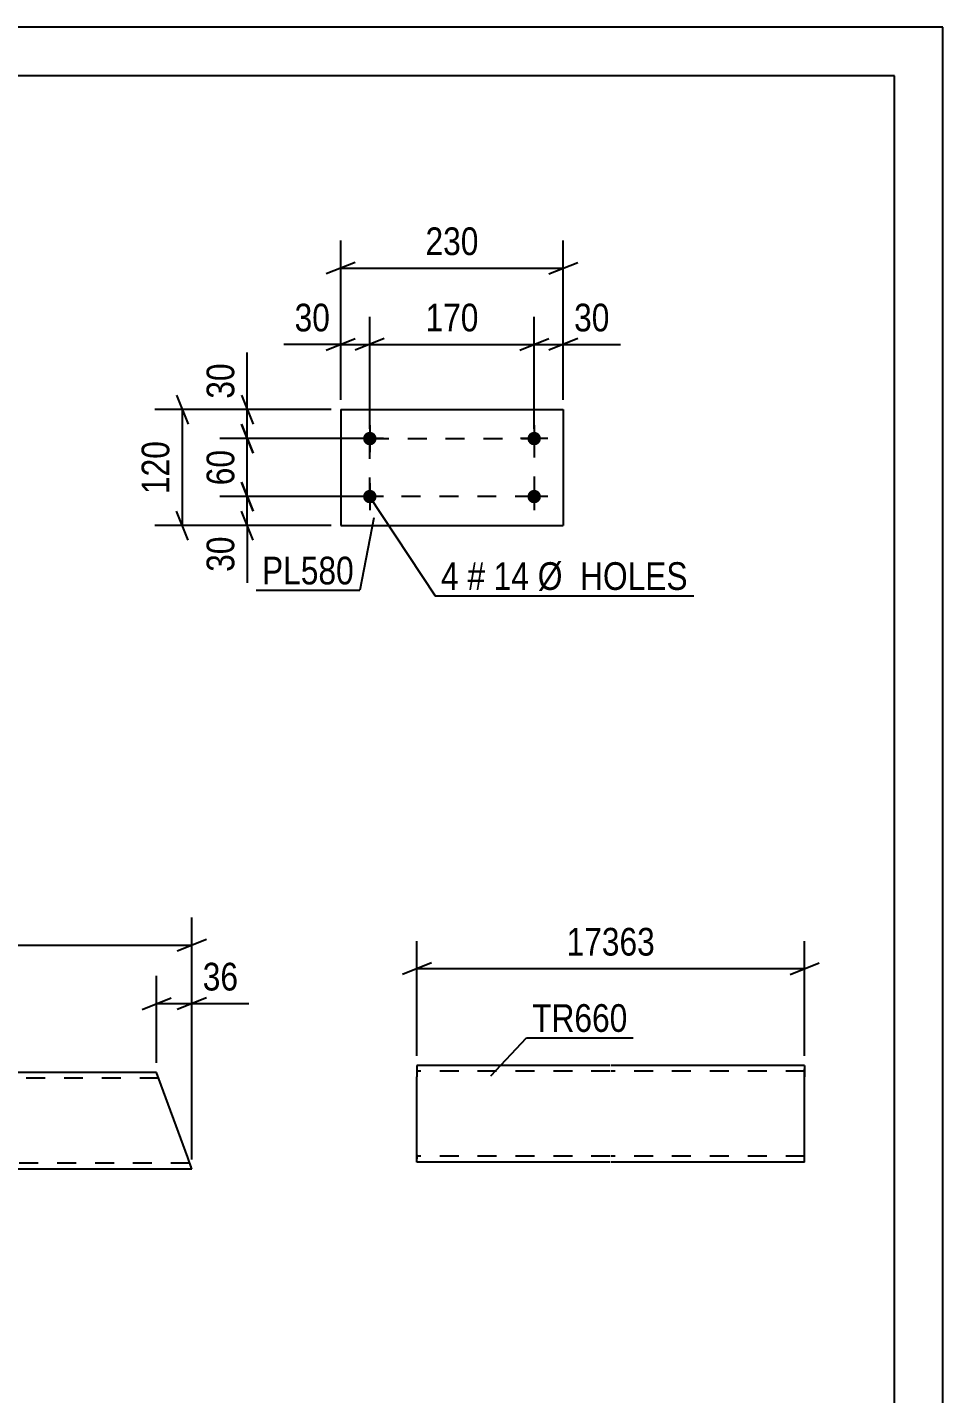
# Model space of a CAD drawing. Header units: millimetres. Extents: x 0 to 420, y 0 to 297.
# Drawn here: x 325.3 to 420, y 155.7 to 297 of the extents above; entities that cross this region are included whole.
import ezdxf

# ---------------------------------------------------------------- set-up
doc = ezdxf.new("R2010")
doc.units = ezdxf.units.MM
doc.linetypes.add('DXK_LINE_DOT2', pattern=[3.9198, 1.9599, -1.9599])
doc.styles.add('Arial Narrow', font='ARIALN.TTF', dxfattribs={"height": 0.2})

# ---------------------------------------------------------------- blocks, each defined once
blk = doc.blocks.new('Unknown-122570729-1133')
at = {"color": 5, "linetype": 'Continuous'}
for p, q in [((420, 297), (0, 297)), ((420, 0), (420, 297)), ((415, 292), (5, 292)), ((415, 5), (415, 292))]:
    blk.add_line(p, q, dxfattribs=at)
blk = doc.blocks.new('Part-122570729-15142 - 15141')
at = {"color": 2, "linetype": 'Continuous'}
for p, q in [((318.6, 188.94), (294.96, 188.94)), ((298.57, 179.03), (294.96, 188.94)), ((338.7, 188.94), (318.7, 188.94)), ((341.91, 180.14), (338.7, 188.94)), ((342.34, 178.94), (341.91, 180.14)), ((298.6, 178.94), (298.57, 179.03)), ((318.6, 178.94), (298.6, 178.94)), ((342.34, 178.94), (318.7, 178.94))]:
    blk.add_line(p, q, dxfattribs=at)
at = {"color": 7, "linetype": 'DXK_LINE_DOT2'}
for p, q in [((318.6, 188.34), (295.18, 188.34)), ((338.92, 188.34), (318.7, 188.34)), ((318.6, 179.54), (298.39, 179.54)), ((342.13, 179.54), (318.7, 179.54)), ((298.48, 179.29), (298.6, 178.94)), ((342.31, 179.03), (342.22, 179.29)), ((342.34, 178.94), (342.31, 179.03))]:
    blk.add_line(p, q, dxfattribs=at)
blk = doc.blocks.new('Part-122570729-11601 - 11600')
at = {"color": 2, "linetype": 'Continuous'}
for p, q in [((365.62, 189.67), (365.62, 188.47)), ((385.62, 189.67), (365.62, 189.67)), ((405.72, 189.67), (385.72, 189.67)), ((405.72, 189.67), (405.72, 189.58)), ((405.72, 189.58), (405.72, 188.47)), ((365.62, 180.41), (365.62, 188.47)), ((405.72, 179.67), (405.72, 188.47)), ((365.62, 179.76), (365.62, 180.41)), ((365.62, 179.67), (365.62, 179.76)), ((385.62, 179.67), (365.62, 179.67)), ((405.72, 179.67), (385.72, 179.67))]:
    blk.add_line(p, q, dxfattribs=at)
at = {"color": 7, "linetype": 'DXK_LINE_DOT2'}
for p, q in [((405.72, 188.47), (405.72, 189.32)), ((385.62, 189.07), (365.62, 189.07)), ((405.72, 189.07), (385.72, 189.07)), ((365.62, 180.41), (365.62, 180.02)), ((365.62, 180.27), (365.62, 180.32)), ((385.62, 180.27), (365.62, 180.27)), ((365.62, 179.67), (365.62, 179.67)), ((405.72, 180.27), (385.72, 180.27)), ((405.72, 180.27), (405.72, 180.32))]:
    blk.add_line(p, q, dxfattribs=at)
blk = doc.blocks.new('Part-122570729-11755 - 11754')
at = {"color": 2, "linetype": 'Continuous'}
for p, q in [((357.75, 257.48), (357.75, 245.48)), ((357.75, 257.48), (380.75, 257.48)), ((380.75, 257.48), (380.75, 245.48)), ((357.75, 245.48), (380.75, 245.48))]:
    blk.add_line(p, q, dxfattribs=at)
blk = doc.blocks.new('Bolt-122570729-11756 - 11754')
at = {"linetype": 'Continuous'}
for points in [[(360.75, 253.78, -1), (360.75, 255.18, -1)], [(377.75, 253.78, -1), (377.75, 255.18, -1)], [(360.75, 247.78, -1), (360.75, 249.18, -1)], [(377.75, 247.78, -1), (377.75, 249.18, -1)]]:
    blk.add_hatch(color=1, dxfattribs=at).paths.add_polyline_path(points)
at = {"color": 1, "linetype": 'Continuous'}
for p, q in [((360.75, 255.88), (360.75, 253.08)), ((377.75, 255.88), (377.75, 253.08)), ((362.15, 254.48), (359.35, 254.48)), ((379.15, 254.48), (376.35, 254.48)), ((360.75, 249.88), (360.75, 247.08)), ((377.75, 249.88), (377.75, 247.08)), ((362.15, 248.48), (359.35, 248.48)), ((379.15, 248.48), (376.35, 248.48))]:
    blk.add_line(p, q, dxfattribs=at)
blk = doc.blocks.new('Rectangle-122570729-15093 - 11754')
at = {"color": 1, "linetype": 'DXK_LINE_DOT2'}
blk.add_lwpolyline([(360.75, 254.48), (377.75, 254.48), (377.75, 248.48), (360.75, 248.48), (360.75, 254.48)], close=True, dxfattribs=at)
blk = doc.blocks.new('StraightDimension-122570729-15511 - 15141')
at = {"color": 7, "linetype": 'Continuous'}
for p, q in [((294.96, 189.94), (294.96, 204.96)), ((342.34, 179.94), (342.34, 204.96)), ((296.46, 202.71), (293.46, 201.51)), ((294.96, 202.11), (342.34, 202.11)), ((340.84, 201.51), (343.84, 202.71))]:
    blk.add_line(p, q, dxfattribs=at)
at = {"color": 0}
blk.add_wipeout([(322.91, 202.86), (322.91, 207.06), (314.4, 207.06), (314.4, 202.86)], dxfattribs=at)
at = {"color": 3, "style": 'Arial Narrow'}
blk.add_text('3282', height=2.863, dxfattribs=at).set_placement((315, 203.46))
blk = doc.blocks.new('StraightDimension-122570729-15522 - 15141')
at = {"color": 7, "linetype": 'Continuous'}
for p, q in [((338.7, 189.94), (338.7, 198.91)), ((342.34, 179.94), (342.34, 198.91)), ((337.2, 195.46), (340.2, 196.66)), ((343.84, 196.66), (340.84, 195.46)), ((338.7, 196.06), (342.34, 196.06)), ((342.34, 196.06), (348.25, 196.06)), ((342.34, 196.06), (348.25, 196.06))]:
    blk.add_line(p, q, dxfattribs=at)
at = {"color": 0}
blk.add_wipeout([(347.72, 196.81), (347.72, 201.01), (342.87, 201.01), (342.87, 196.81)], dxfattribs=at)
at = {"color": 3, "style": 'Arial Narrow'}
blk.add_text('36', height=2.863, dxfattribs=at).set_placement((343.47, 197.41))
blk = doc.blocks.new('StraightDimension-122570729-11960 - 11600')
at = {"color": 7, "linetype": 'Continuous'}
for p, q in [((365.62, 190.67), (365.62, 202.52)), ((405.72, 190.67), (405.72, 202.52)), ((367.12, 200.27), (364.12, 199.07)), ((365.62, 199.67), (405.72, 199.67)), ((404.22, 199.07), (407.22, 200.27))]:
    blk.add_line(p, q, dxfattribs=at)
at = {"color": 0}
blk.add_wipeout([(390.84, 200.42), (390.84, 204.62), (380.5, 204.62), (380.5, 200.42)], dxfattribs=at)
at = {"color": 3, "style": 'Arial Narrow'}
blk.add_text('17363', height=2.863, dxfattribs=at).set_placement((381.1, 201.02))
blk = doc.blocks.new('StraightDimension-122570729-12105 - 11754')
at = {"color": 7, "linetype": 'Continuous'}
for p, q in [((347.48, 255.98), (348.68, 252.98)), ((359.75, 254.48), (345.23, 254.48)), ((348.08, 248.48), (348.08, 254.48)), ((348.68, 246.98), (347.48, 249.98)), ((359.75, 248.48), (345.23, 248.48))]:
    blk.add_line(p, q, dxfattribs=at)
at = {"color": 0}
blk.add_wipeout([(347.33, 253.91), (343.13, 253.91), (343.13, 249.05), (347.33, 249.05)], dxfattribs=at)
at = {"color": 3, "style": 'Arial Narrow'}
blk.add_text('60', height=2.863, rotation=90.0002, dxfattribs=at).set_placement((346.73, 249.65))
blk = doc.blocks.new('StraightDimension-122570729-12106 - 11754')
at = {"color": 7, "linetype": 'Continuous'}
for p, q in [((347.48, 249.98), (348.68, 246.98)), ((359.75, 248.48), (345.23, 248.48)), ((348.08, 245.48), (348.08, 248.48)), ((348.68, 243.98), (347.48, 246.98)), ((356.75, 245.48), (345.23, 245.48)), ((348.08, 245.48), (348.08, 239.57)), ((348.08, 245.48), (348.08, 239.57))]:
    blk.add_line(p, q, dxfattribs=at)
at = {"color": 0}
blk.add_wipeout([(347.33, 244.95), (343.13, 244.95), (343.13, 240.1), (347.33, 240.1)], dxfattribs=at)
at = {"color": 3, "style": 'Arial Narrow'}
blk.add_text('30', height=2.863, rotation=90.0002, dxfattribs=at).set_placement((346.73, 240.7))
blk = doc.blocks.new('StraightDimension-122570729-12104 - 11754')
at = {"color": 7, "linetype": 'Continuous'}
for p, q in [((348.08, 257.48), (348.08, 263.38)), ((348.08, 257.48), (348.08, 263.38)), ((347.48, 258.98), (348.68, 255.98)), ((356.75, 257.48), (345.23, 257.48)), ((348.08, 254.48), (348.08, 257.48)), ((348.68, 252.98), (347.48, 255.98)), ((359.75, 254.48), (345.23, 254.48))]:
    blk.add_line(p, q, dxfattribs=at)
at = {"color": 0}
blk.add_wipeout([(347.33, 262.86), (343.13, 262.86), (343.13, 258), (347.33, 258)], dxfattribs=at)
at = {"color": 3, "style": 'Arial Narrow'}
blk.add_text('30', height=2.863, rotation=90.0002, dxfattribs=at).set_placement((346.73, 258.6))
blk = doc.blocks.new('StraightDimension-122570729-12116 - 11754')
at = {"color": 7, "linetype": 'Continuous'}
for p, q in [((340.76, 258.98), (341.96, 255.98)), ((356.75, 257.48), (338.51, 257.48)), ((341.36, 245.48), (341.36, 257.48)), ((341.96, 243.98), (340.76, 246.98)), ((356.75, 245.48), (338.51, 245.48))]:
    blk.add_line(p, q, dxfattribs=at)
at = {"color": 0}
blk.add_wipeout([(340.61, 254.82), (336.41, 254.82), (336.41, 248.14), (340.61, 248.14)], dxfattribs=at)
at = {"color": 3, "style": 'Arial Narrow'}
blk.add_text('120', height=2.863, rotation=90.0002, dxfattribs=at).set_placement((340.01, 248.74))
blk = doc.blocks.new('StraightDimension-122570729-12120 - 11754')
at = {"color": 7, "linetype": 'Continuous'}
for p, q in [((377.75, 255.48), (377.75, 267.06)), ((380.75, 258.48), (380.75, 267.06)), ((376.25, 263.61), (379.25, 264.81)), ((377.75, 264.21), (380.75, 264.21)), ((382.25, 264.81), (379.25, 263.61)), ((380.75, 264.21), (386.66, 264.21)), ((380.75, 264.21), (386.66, 264.21))]:
    blk.add_line(p, q, dxfattribs=at)
at = {"color": 0}
blk.add_wipeout([(386.13, 264.96), (386.13, 269.16), (381.28, 269.16), (381.28, 264.96)], dxfattribs=at)
at = {"color": 3, "style": 'Arial Narrow'}
blk.add_text('30', height=2.863, dxfattribs=at).set_placement((381.88, 265.56))
blk = doc.blocks.new('StraightDimension-122570729-12121 - 11754')
at = {"color": 7, "linetype": 'Continuous'}
for p, q in [((360.75, 255.48), (360.75, 267.06)), ((377.75, 255.48), (377.75, 267.06)), ((362.25, 264.81), (359.25, 263.61)), ((360.75, 264.21), (377.75, 264.21)), ((376.25, 263.61), (379.25, 264.81))]:
    blk.add_line(p, q, dxfattribs=at)
at = {"color": 0}
blk.add_wipeout([(372.59, 264.96), (372.59, 269.16), (365.91, 269.16), (365.91, 264.96)], dxfattribs=at)
at = {"color": 3, "style": 'Arial Narrow'}
blk.add_text('170', height=2.863, dxfattribs=at).set_placement((366.51, 265.56))
blk = doc.blocks.new('StraightDimension-122570729-12122 - 11754')
at = {"color": 7, "linetype": 'Continuous'}
for p, q in [((357.75, 258.48), (357.75, 267.06)), ((360.75, 255.48), (360.75, 267.06)), ((357.75, 264.21), (351.85, 264.21)), ((357.75, 264.21), (351.85, 264.21)), ((356.25, 263.61), (359.25, 264.81)), ((357.75, 264.21), (360.75, 264.21)), ((362.25, 264.81), (359.25, 263.61))]:
    blk.add_line(p, q, dxfattribs=at)
at = {"color": 0}
blk.add_wipeout([(357.23, 264.96), (357.23, 269.16), (352.37, 269.16), (352.37, 264.96)], dxfattribs=at)
at = {"color": 3, "style": 'Arial Narrow'}
blk.add_text('30', height=2.863, dxfattribs=at).set_placement((352.97, 265.56))
blk = doc.blocks.new('StraightDimension-122570729-12132 - 11754')
at = {"color": 7, "linetype": 'Continuous'}
for p, q in [((357.75, 258.48), (357.75, 274.95)), ((380.75, 258.48), (380.75, 274.95)), ((359.25, 272.7), (356.25, 271.5)), ((379.25, 271.5), (382.25, 272.7)), ((357.75, 272.1), (380.75, 272.1))]:
    blk.add_line(p, q, dxfattribs=at)
at = {"color": 0}
blk.add_wipeout([(372.59, 272.85), (372.59, 277.05), (365.91, 277.05), (365.91, 272.85)], dxfattribs=at)
at = {"color": 3, "style": 'Arial Narrow'}
blk.add_text('230', height=2.863, dxfattribs=at).set_placement((366.51, 273.45))
blk = doc.blocks.new('Mark-122570729-12491 - 11600')
at = {"color": 0}
blk.add_wipeout([(387.4, 193.13), (387.4, 196.13), (377.54, 196.13), (377.54, 193.13)], dxfattribs=at)
blk.add_wipeout([(387.4, 193.13), (387.4, 196.13), (377.54, 196.13), (377.54, 193.13)], dxfattribs=at)
at = {"color": 30, "linetype": 'Continuous'}
for p, q in [((373.25, 188.57), (376.94, 192.53)), ((376.94, 192.53), (388, 192.53))]:
    blk.add_line(p, q, dxfattribs=at)
at = {"color": 3, "style": 'Arial Narrow'}
blk.add_text('TR660', height=2.863, dxfattribs=at).set_placement((377.54, 193.13))
blk = doc.blocks.new('Mark-122570729-12532 - 11754')
at = {"color": 0}
blk.add_wipeout([(359.11, 239.4), (359.11, 242.4), (349.6, 242.4), (349.6, 239.4)], dxfattribs=at)
blk.add_wipeout([(359.11, 239.4), (359.11, 242.4), (349.6, 242.4), (349.6, 239.4)], dxfattribs=at)
at = {"color": 30, "linetype": 'Continuous'}
for p in [(361.17, 246.29), (349, 238.8)]:
    blk.add_line(p, (359.71, 238.8), dxfattribs=at)
at = {"color": 3, "style": 'Arial Narrow'}
blk.add_text('PL580', height=2.863, dxfattribs=at).set_placement((349.6, 239.4))
blk = doc.blocks.new('Mark-122570729-15087 - 11754')
at = {"color": 0}
for points in [[(369.94, 238.83), (369.94, 241.83), (368.11, 241.83), (368.11, 238.83)], [(372.66, 238.83), (372.66, 241.83), (370.84, 241.83), (370.84, 238.83)], [(377.22, 238.83), (377.22, 241.83), (373.56, 241.83), (373.56, 238.83)], [(393.65, 238.83), (393.65, 241.83), (378.12, 241.83), (378.12, 238.83)]]:
    blk.add_wipeout(points, dxfattribs=at)
for points in [[(369.94, 238.83), (369.94, 241.83), (368.11, 241.83), (368.11, 238.83)], [(372.66, 238.83), (372.66, 241.83), (370.84, 241.83), (370.84, 238.83)], [(377.22, 238.83), (377.22, 241.83), (373.56, 241.83), (373.56, 238.83)], [(393.65, 238.83), (393.65, 241.83), (378.12, 241.83), (378.12, 238.83)]]:
    blk.add_wipeout(points, dxfattribs=at)
at = {"color": 7, "linetype": 'Continuous'}
for p, q in [((360.63, 248.58), (367.51, 238.23)), ((367.51, 238.23), (394.25, 238.23))]:
    blk.add_line(p, q, dxfattribs=at)
at = {"color": 3, "style": 'Arial Narrow'}
for s, height, p in [('4', 2.86, (368.11, 238.83)), ('#', 2.86, (370.84, 238.83)), ('14', 2.863, (373.56, 238.83)), ('Ø  HOLES', 2.863, (378.12, 238.83))]:
    blk.add_text(s, height=height, dxfattribs=at).set_placement(p)

msp = doc.modelspace()

# ---------------------------------------------------------------- block references
for name in ['Unknown-122570729-1133', 'Part-122570729-11755 - 11754', 'Bolt-122570729-11756 - 11754', 'Rectangle-122570729-15093 - 11754', 'Part-122570729-11601 - 11600', 'Part-122570729-15142 - 15141']:
    msp.add_blockref(name, (0, 0))

# ---------------------------------------------------------------- next in the draw order: block references
for name in ['StraightDimension-122570729-12120 - 11754', 'StraightDimension-122570729-12105 - 11754', 'StraightDimension-122570729-15511 - 15141', 'StraightDimension-122570729-11960 - 11600']:
    msp.add_blockref(name, (0, 0))

# ---------------------------------------------------------------- next in the draw order: block references
for name in ['StraightDimension-122570729-12104 - 11754', 'StraightDimension-122570729-12106 - 11754', 'StraightDimension-122570729-15522 - 15141', 'Mark-122570729-12491 - 11600']:
    msp.add_blockref(name, (0, 0))

# ---------------------------------------------------------------- next in the draw order: block references
for name in ['StraightDimension-122570729-12121 - 11754', 'StraightDimension-122570729-12116 - 11754']:
    msp.add_blockref(name, (0, 0))

# ---------------------------------------------------------------- next in the draw order: block references
for name in ['StraightDimension-122570729-12122 - 11754', 'Mark-122570729-12532 - 11754']:
    msp.add_blockref(name, (0, 0))

# ---------------------------------------------------------------- next in the draw order: block references
for name in ['StraightDimension-122570729-12132 - 11754', 'Mark-122570729-15087 - 11754']:
    msp.add_blockref(name, (0, 0))

doc.saveas('drawing.dxf')
